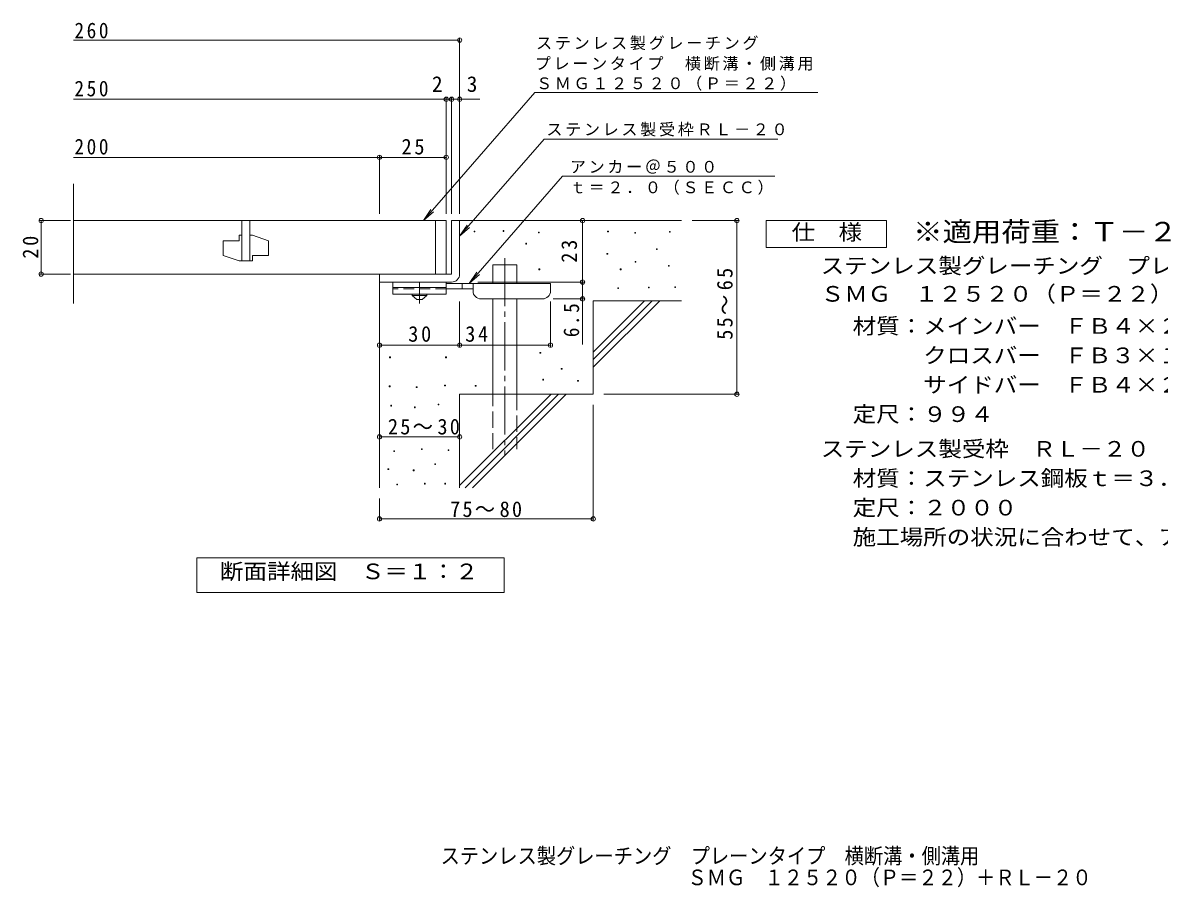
# Model space of a CAD drawing. Units: millimetres, scale not verified. Extents: x -325 to 314, y -274 to 226.
# Drawn here: x -325.1 to 100.3, y -273.8 to 49.8 of the extents above; entities that cross this region are included whole.
import ezdxf
from ezdxf.enums import TextEntityAlignment as Align

# ---------------------------------------------------------------- set-up
doc = ezdxf.new("R2010")
doc.units = ezdxf.units.MM
doc.header["$LTSCALE"] = 2
doc.header["$PDMODE"] = 32
doc.header["$PDSIZE"] = 1.6
for name, pattern in [('CHAIN1', [8, 5, -1, 1, -1]), ('CHAIN2', [12, 9, -1, 1, -1]), ('DASHED2', [3, 2, -1]), ('DASHED3', [4, 3, -1])]:
    doc.linetypes.add(name, pattern=pattern)
for name, color, linetype, lineweight in [('D-0', 7, 'Continuous', 9), ('D-1', 2, 'Continuous', 9), ('D-2', 3, 'Continuous', 9), ('D-4', 7, 'Continuous', 9), ('D-5', 7, 'Continuous', 9), ('D-6', 6, 'Continuous', 9), ('D-9', 4, 'Continuous', 9)]:
    doc.layers.add(name, color=color, linetype=linetype, lineweight=lineweight)
doc.layers.add('F-5_F-5ﾚｲﾔ', color=2, linetype='Continuous')
doc.styles.add('ＭＳ ゴシック', font='')
doc.styles.get('ＭＳ ゴシック').set_extended_font_data('MS Gothic')

msp = doc.modelspace()

# ---------------------------------------------------------------- linework, layer by layer
at = {"layer": 'D-0'}
for points in [[(-156.146, -28.444), (-156.146, -28.144), (-155.846, -28.144), (-155.846, -28.444)], [(-145.318, -28.308), (-145.318, -28.008), (-145.018, -28.008), (-145.018, -28.308)], [(-132.054, -28.85), (-132.054, -28.55), (-131.754, -28.55), (-131.754, -28.85)], [(-106.202, -28.444), (-106.202, -28.144), (-105.902, -28.144), (-105.902, -28.444)], [(-96.051, -28.985), (-96.051, -28.685), (-95.751, -28.685), (-95.751, -28.985)], [(-83.057, -28.579), (-83.057, -28.279), (-82.757, -28.279), (-82.757, -28.579)], [(-136.791, -33.046), (-136.791, -32.746), (-136.491, -32.746), (-136.491, -33.046)], [(-106.473, -36.835), (-106.473, -36.535), (-106.173, -36.535), (-106.173, -36.835)], [(-87.93, -35.076), (-87.93, -34.776), (-87.63, -34.776), (-87.63, -35.076)], [(-131.919, -42.656), (-131.919, -42.355), (-131.619, -42.355), (-131.619, -42.656)], [(-101.465, -42.656), (-101.465, -42.355), (-101.165, -42.355), (-101.165, -42.656)], [(-95.916, -39.813), (-95.916, -39.513), (-95.616, -39.513), (-95.616, -39.813)], [(-83.464, -41.302), (-83.464, -41.002), (-83.164, -41.002), (-83.164, -41.302)], [(-102.412, -49.694), (-102.412, -49.394), (-102.112, -49.394), (-102.112, -49.694)], [(-90.908, -49.423), (-90.908, -49.123), (-90.608, -49.123), (-90.608, -49.423)], [(-81.027, -49.288), (-81.027, -48.988), (-80.727, -48.988), (-80.727, -49.288)], [(-187.776, -75.562), (-187.776, -75.262), (-187.476, -75.262), (-187.476, -75.562)], [(-166.839, -75.562), (-166.839, -75.262), (-166.539, -75.262), (-166.539, -75.562)], [(-131.513, -73.921), (-131.513, -73.621), (-131.213, -73.621), (-131.213, -73.921)], [(-123.527, -79.877), (-123.527, -79.576), (-123.227, -79.576), (-123.227, -79.877)], [(-130.43, -83.937), (-130.43, -83.637), (-130.13, -83.637), (-130.13, -83.937)], [(-117.436, -84.343), (-117.436, -84.043), (-117.136, -84.043), (-117.136, -84.343)], [(-187.928, -86.449), (-187.928, -86.149), (-187.628, -86.149), (-187.628, -86.449)], [(-177.802, -86.754), (-177.802, -86.454), (-177.502, -86.454), (-177.502, -86.754)], [(-167.219, -86.145), (-167.219, -85.845), (-166.919, -85.845), (-166.919, -86.145)], [(-155.738, -86.241), (-155.738, -85.94), (-155.438, -85.94), (-155.438, -86.241)], [(-187.319, -93.682), (-187.319, -93.382), (-187.019, -93.382), (-187.019, -93.682)], [(-169.656, -93.225), (-169.656, -92.925), (-169.356, -92.925), (-169.356, -93.225)], [(-178.487, -94.291), (-178.487, -93.991), (-178.187, -93.991), (-178.187, -94.291)], [(-186.253, -110.736), (-186.253, -110.436), (-185.953, -110.436), (-185.953, -110.736)], [(-175.899, -109.975), (-175.899, -109.675), (-175.599, -109.675), (-175.599, -109.975)], [(-165.925, -110.356), (-165.925, -110.056), (-165.625, -110.056), (-165.625, -110.356)], [(-188.385, -117.436), (-188.385, -117.136), (-188.085, -117.136), (-188.085, -117.436)], [(-178.944, -117.893), (-178.944, -117.593), (-178.644, -117.593), (-178.644, -117.893)], [(-170.874, -115.533), (-170.874, -115.233), (-170.574, -115.233), (-170.574, -115.533)], [(-185.111, -123.146), (-185.111, -122.846), (-184.811, -122.846), (-184.811, -123.146)], [(-174.757, -122.842), (-174.757, -122.542), (-174.457, -122.542), (-174.457, -122.842)], [(-167.143, -122.842), (-167.143, -122.542), (-166.843, -122.542), (-166.843, -122.842)]]:
    msp.add_lwpolyline(points, close=True, dxfattribs=at)
at = {"layer": 'D-1'}
for p, q in [((-164.571, -24.254), (-164.571, -44.254)), ((-164.571, -24.254), (-161.571, -24.254)), ((-161.571, -44.254), (-161.571, -24.254)), ((-164.571, -44.254), (-191.571, -44.254)), ((-191.571, -47.254), (-191.571, -44.254)), ((-191.571, -47.254), (-165.571, -47.254)), ((-165.571, -47.254), (-164.571, -47.254))]:
    msp.add_line(p, q, dxfattribs=at)
msp.add_arc((-164.571, -44.254), 3, 270, 0, dxfattribs=at)
at = {"layer": 'D-2'}
for p, q in [((-306.105, -55.303), (-306.105, -10.514)), ((-306.105, -24.254), (-166.571, -24.254)), ((-243.071, -24.254), (-243.071, -39.254)), ((-240.071, -24.254), (-240.071, -39.254)), ((-170.571, -44.254), (-170.571, -24.254)), ((-166.571, -24.254), (-166.571, -44.254)), ((-244.071, -29.754), (-244.071, -31.754)), ((-243.071, -29.754), (-244.071, -29.754)), ((-239.071, -29.754), (-240.071, -29.754)), ((-250.071, -31.754), (-250.071, -37.254)), ((-250.071, -31.754), (-244.071, -31.754)), ((-239.071, -37.254), (-233.071, -37.254)), ((-306.105, -44.254), (-166.571, -44.254))]:
    msp.add_line(p, q, dxfattribs=at)
for points in [[(-239.071, -29.754), (-233.071, -31.754), (-233.071, -37.254)], [(-239.071, -37.254), (-239.071, -39.254), (-244.071, -39.254), (-250.071, -37.254)]]:
    msp.add_lwpolyline(points, dxfattribs=at)
at = {"layer": 'D-4'}
for p, q in [((-306.105, 43.319), (-161.571, 43.319)), ((-161.571, -21.663), (-161.571, 43.92)), ((-166.571, -21.663), (-166.571, 21.78)), ((-164.571, -21.663), (-164.571, 21.78)), ((-306.105, 21.18), (-166.571, 21.18)), ((-166.571, 21.18), (-165.571, 21.18)), ((-165.571, 21.18), (-154.039, 21.18)), ((-191.571, -21.663), (-191.571, 0.03)), ((-306.105, -0.57), (-191.571, -0.57)), ((-191.571, -0.57), (-166.571, -0.57)), ((-307.175, -24.254), (-318.785, -24.254)), ((-318.185, -44.254), (-318.185, -24.254)), ((-115.578, -47.254), (-115.578, -24.254)), ((-57.219, -24.254), (-74.571, -24.254)), ((-57.819, -24.254), (-57.819, -89.254)), ((-307.175, -44.254), (-318.785, -44.254)), ((-154.769, -47.254), (-114.978, -47.254)), ((-115.578, -47.254), (-115.578, -70.604)), ((-161.57, -71.474), (-161.57, -54.554)), ((-127.569, -71.474), (-127.569, -54.554)), ((-114.978, -53.554), (-126.569, -53.554)), ((-57.219, -89.254), (-107.571, -89.254)), ((-111.571, -136.524), (-111.571, -93.254)), ((-191.571, -105.205), (-161.571, -105.205)), ((-191.571, -136.524), (-191.571, -128.254)), ((-191.571, -135.924), (-111.571, -135.924))]:
    msp.add_line(p, q, dxfattribs=at)
msp.add_lwpolyline([(-191.57, -70.874), (-161.57, -70.874), (-127.569, -70.874)], dxfattribs=at)
for p in [(-161.571, 43.319), (-166.571, 21.18), (-164.571, 21.18), (-161.571, 21.18), (-191.571, -0.57), (-166.571, -0.57), (-318.185, -24.254), (-115.578, -24.254), (-57.819, -24.254), (-318.185, -44.254), (-115.578, -47.254), (-115.578, -53.554), (-191.57, -70.874), (-161.57, -70.874), (-127.569, -70.874), (-57.819, -89.254), (-191.571, -105.205), (-161.571, -105.205), (-191.571, -135.924), (-111.571, -135.924)]:
    msp.add_point(p, dxfattribs=at)
at = {"layer": 'D-5'}
for p, q in [((-133.431, 23.671), (-175.143, -24.254)), ((-133.431, 23.671), (-54.504, 23.671)), ((-54.504, 23.671), (-27.576, 23.671)), ((-129.895, 6.279), (-161.571, -30.115)), ((-129.895, 6.279), (-42.539, 6.279)), ((-123.037, -7.644), (-157.947, -47.754)), ((-123.037, -7.644), (-43.636, -7.644)), ((-175.143, -24.254), (-172.381, -20.086)), ((-175.143, -24.254), (-171.396, -20.943)), ((-161.571, -30.115), (-158.809, -25.948)), ((-161.571, -30.115), (-157.825, -26.804)), ((-157.947, -47.754), (-155.185, -43.586)), ((-157.947, -47.754), (-154.201, -44.443))]:
    msp.add_line(p, q, dxfattribs=at)
for points in [[(-46.858, -34.254), (-46.858, -24.254), (-1.858, -24.254), (-1.858, -34.254)], [(-259.97, -163.442), (-259.97, -150.442), (-144.97, -150.442), (-144.97, -163.442)]]:
    msp.add_lwpolyline(points, close=True, dxfattribs=at)
at = {"layer": 'D-6'}
for p, q in [((-161.571, -24.254), (-78.571, -24.254)), ((-149.113, -47.754), (-149.113, -40.754)), ((-149.113, -40.754), (-140.113, -40.754)), ((-140.113, -47.754), (-140.113, -40.754)), ((-191.571, -47.254), (-191.571, -124.254)), ((-149.113, -89.254), (-149.113, -53.554)), ((-140.113, -89.254), (-140.113, -53.554)), ((-111.571, -73.456), (-92.369, -54.254)), ((-111.571, -54.254), (-78.571, -54.254)), ((-111.571, -76.284), (-89.541, -54.254)), ((-111.571, -54.254), (-111.571, -89.254)), ((-111.571, -79.112), (-86.713, -54.254)), ((-161.571, -89.254), (-161.571, -124.254)), ((-161.571, -89.254), (-111.571, -89.254)), ((-161.571, -123.456), (-127.369, -89.254)), ((-159.541, -124.254), (-124.541, -89.254)), ((-156.713, -124.254), (-121.713, -89.254))]:
    msp.add_line(p, q, dxfattribs=at)
at = {"layer": 'D-6', "linetype": 'CHAIN2'}
msp.add_line((-144.613, -38.291), (-144.613, -111.92), dxfattribs=at)
at = {"layer": 'D-6', "linetype": 'DASHED3'}
for p, q in [((-149.113, -109.754), (-149.113, -89.254)), ((-140.113, -89.254), (-140.113, -109.754))]:
    msp.add_line(p, q, dxfattribs=at)
at = {"layer": 'D-9', "color": 3}
for p, q in [((-186.57, -47.254), (-186.57, -51.754)), ((-166.569, -47.254), (-186.57, -47.254)), ((-166.569, -49.254), (-186.57, -49.254)), ((-166.569, -47.254), (-166.569, -51.754)), ((-166.569, -51.754), (-186.57, -51.754))]:
    msp.add_line(p, q, dxfattribs=at)
at = {"layer": 'D-9', "color": 3, "linetype": 'DASHED2'}
msp.add_line((-166.569, -49.754), (-186.57, -49.754), dxfattribs=at)
at = {"layer": 'D-9', "linetype": 'CHAIN1'}
msp.add_line((-176.569, -55.302), (-176.569, -47.254), dxfattribs=at)
at = {"layer": 'D-9'}
for p, q in [((-127.57, -47.754), (-166.569, -47.754)), ((-156.564, -49.754), (-166.569, -49.754)), ((-160.57, -49.754), (-160.57, -47.754)), ((-156.57, -50.554), (-156.57, -47.754)), ((-127.57, -50.554), (-127.57, -47.754)), ((-153.569, -53.554), (-130.569, -53.554))]:
    msp.add_line(p, q, dxfattribs=at)
at = {"layer": 'D-9', "color": 2}
for p, q in [((-179.32, -52.254), (-179.32, -51.754)), ((-179.32, -52.254), (-177.569, -53.753)), ((-179.32, -52.254), (-173.82, -52.254)), ((-177.569, -53.753), (-175.57, -53.753)), ((-175.57, -53.753), (-173.82, -52.254)), ((-173.82, -52.254), (-173.82, -51.754))]:
    msp.add_line(p, q, dxfattribs=at)
at = {"layer": 'D-9'}
for centre, start, end in [((-153.569, -50.554), 180, 270), ((-130.569, -50.554), 270, 0)]:
    msp.add_arc(centre, 3, start, end, dxfattribs=at)

# ---------------------------------------------------------------- texts
at = {"layer": 'D-4', "color": 2, "style": 'ＭＳ ゴシック'}
for s, p in [('2', (-171.939, 22.18)), ('3', (-158.911, 22.18))]:
    msp.add_text(s, height=5.865, dxfattribs=at).set_placement(p, align=Align.BOTTOM_LEFT)
at = {"layer": 'D-4', "color": 2, "char_height": 5.865, "attachment_point": 7, "style": 'ＭＳ ゴシック'}
for s, insert in [('\\T1.27;\\W0.9;260', (-305.712, 43.931)), ('\\T1.27;\\W0.9;250', (-305.712, 22.18)), ('\\T1.27;\\W0.9;200', (-305.712, 0.43)), ('\\T1.27;\\W0.95;25', (-183.321, 0.43)), ('\\T1.27;\\W0.95;30', (-180.82, -69.674)), ('\\T1.27;\\W0.95;34', (-159.496, -69.674)), ('\\T1.22;\\W0.95;25～30', (-188.411, -104.378)), ('\\T1.22;\\W0.95;75～80', (-165.145, -135.271))]:
    msp.add_mtext(s, dxfattribs=dict(at, insert=insert))
at = {"layer": 'D-4', "color": 2, "char_height": 5.865, "attachment_point": 7, "rotation": 90, "style": 'ＭＳ ゴシック'}
for s, insert in [('\\T1.27;\\W0.95;20', (-319.185, -38.504)), ('\\T1.27;\\W0.95;23', (-117.578, -40.004)), ('\\T1.22;\\W0.95;55～65', (-59.34, -68.855)), ('\\T1.27;\\W0.9;6.5', (-116.778, -67.893))]:
    msp.add_mtext(s, dxfattribs=dict(at, insert=insert))
at = {"layer": 'D-5', "color": 2, "style": 'ＭＳ ゴシック', "width": 1.1}
for s, p in [('仕\u3000様', (-37.358, -33.254)), ('ステンレス製グレーチング\u3000プレーンタイプ\u3000横断溝・側溝用', (-26.44, -45.838)), ('ＳＭＧ\u3000１２５２０（Ｐ＝２２）', (-26.44, -56.35)), ('材質：メインバー\u3000ＦＢ４×２０（ＳＵＳ３０４）', (-14.498, -68.382)), ('\u3000\u3000\u3000クロスバー\u3000ＦＢ３×１５（ＳＵＳ３０４）', (-14.498, -79.382)), ('\u3000\u3000\u3000サイドバー\u3000ＦＢ４×２０（ＳＵＳ３０４）', (-14.498, -90.382)), ('定尺：９９４', (-14.498, -101.382)), ('ステンレス製受枠\u3000ＲＬ－２０', (-26.44, -114.382)), ('材質：ステンレス鋼板ｔ＝３．０（ＳＵＳ３０４）', (-14.498, -125.383)), ('定尺：２０００', (-14.498, -136.382)), ('施工場所の状況に合わせて、アンカーをプライヤー等で折り曲げてご使用ください。', (-14.498, -147.382)), ('断面詳細図\u3000Ｓ＝１：２', (-251.285, -160.248))]:
    msp.add_text(s, height=5.865, dxfattribs=at).set_placement(p, align=Align.BOTTOM_LEFT)
at = {"layer": 'D-5', "color": 3, "style": 'ＭＳ ゴシック', "width": 1.1}
msp.add_text('※適用荷重：Ｔ－２', height=7.331, dxfattribs=at).set_placement((8.142, -34.254), align=Align.BOTTOM_LEFT)
at = {"layer": 'D-5', "char_height": 4.399, "attachment_point": 7, "style": 'ＭＳ ゴシック'}
for s, insert in [('\\T1.17;ステンレス製グレーチング', (-132.94, 39.553)), ('\\T1.17;プレーンタイプ\u3000横断溝・側溝用', (-133.425, 31.842)), ('\\T1.17;ＳＭＧ１２５２０（Ｐ＝２２）', (-132.94, 24.375)), ('\\T1.17;ステンレス製受枠ＲＬ－２０', (-129.086, 7.231)), ('\\T1.17;アンカー＠５００', (-120.309, -6.712)), ('\\T1.17;ｔ＝２．０（ＳＥＣＣ）', (-120.309, -14.576))]:
    msp.add_mtext(s, dxfattribs=dict(at, insert=insert))
at = {"layer": 'F-5_F-5ﾚｲﾔ', "style": 'ＭＳ ゴシック', "width": 0.9}
for s, p in [('ステンレス製グレーチング\u3000プレーンタイプ\u3000横断溝・側溝用\u3000', (-168.693, -266.736)), ('ＳＭＧ\u3000１２５２０（Ｐ＝２２）＋ＲＬ－２０', (-76.275, -274.787))]:
    msp.add_text(s, height=5.865, dxfattribs=at).set_placement(p, align=Align.BOTTOM_LEFT)

doc.saveas('drawing.dxf')
